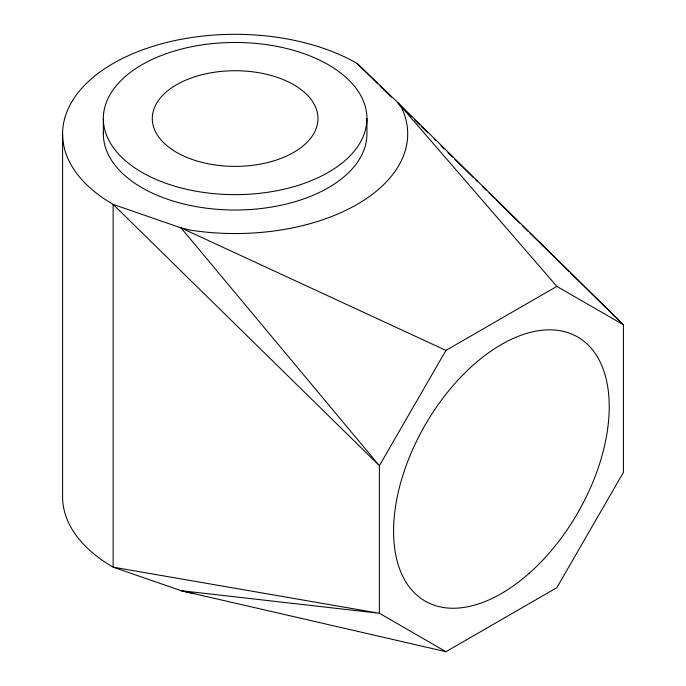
<?xml version="1.0" encoding="UTF-8"?>
<svg xmlns="http://www.w3.org/2000/svg" width="686" height="686" viewBox="0 0 686 686"><rect width="100%" height="100%" fill="white"/><g stroke="black" fill="none" stroke-linecap="round" stroke-linejoin="round"><path stroke-width="1.03" d="M570.769 273.139L623.411 324.804L556.843 286.371L445.951 350.4L379.384 465.691L379.384 613.267L445.951 651.7L556.843 587.67L623.411 472.38L623.411 324.804L397.914 102.694L357.157 63.481A172.555 99.624 0 0 0 113.13 63.481A172.555 99.624 0 0 0 113.13 204.368L113.13 567.15L181.053 590.68L190.485 592.936A172.555 99.624 0 0 0 194.618 593.544M445.951 651.7L181.053 590.68L379.384 613.267L113.13 567.15A172.555 99.624 0 0 1 62.589 496.707L62.589 133.924M445.951 350.4L181.053 227.898L113.13 204.368L379.384 465.691L181.053 227.898L190.485 230.153A172.555 99.624 0 0 0 401.816 108.139L397.914 102.694L556.843 286.371M357.157 63.481L377.754 83.692M380.044 85.939L391.483 97.172M400.641 106.159L402.931 108.405M407.51 112.898L411.326 116.646M414.378 119.638L419.712 124.878M421.238 126.378L427.344 132.364M434.212 139.104L435.739 140.604M441.072 145.844L444.125 148.845M447.941 152.584L452.52 157.077M454.809 159.324L473.117 177.297M475.407 179.543L477.696 181.79M482.275 186.283L486.091 190.022M489.144 193.023L494.477 198.263M496.004 199.755L519.654 222.967M522.706 225.968L528.048 231.208M529.575 232.708L569.243 271.639M366.933 118.549A131.789 76.086 0 0 1 169.245 184.448A131.789 76.086 0 0 1 169.245 52.659A131.789 76.086 0 0 1 366.933 118.549L366.933 133.924A131.789 76.086 0 0 1 233.343 210.002A131.789 76.086 0 0 1 103.406 131.841M103.354 118.549L103.354 133.924M182.296 155.379A82.843 47.823 0 0 0 316.812 126.558A82.843 47.823 0 0 0 206.315 73.711A82.843 47.823 0 0 0 182.296 155.379M529.309 573.196A152.498 88.048 -60 0 0 577.646 336.972A152.498 88.048 -60 0 0 397.237 496.947A152.498 88.048 -60 0 0 529.309 573.196"/></g></svg>
